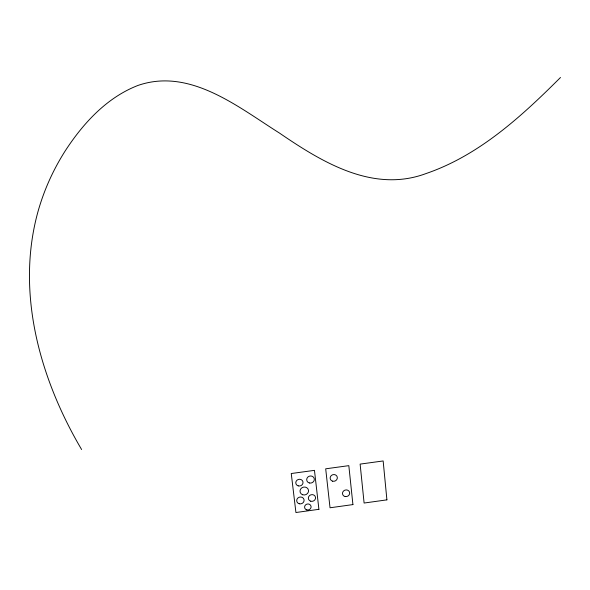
<?xml version="1.0" encoding="UTF-8"?>
<svg xmlns="http://www.w3.org/2000/svg" width="590" height="590" viewBox="0 0 590 590"><rect width="100%" height="100%" fill="white"/><g stroke="black" fill="none" stroke-linecap="round" stroke-linejoin="round"><path stroke-width="0.89" d="M560.5 77.482C521.523 116.378 479.161 155.332 426.135 173.519C372.998 193.358 321.875 162.058 279.313 132.964C238.006 106.974 189.951 67.467 137.979 85.439C106.702 97.542 83.057 123.421 65.158 150.988A235.838 229.753 -12.6 0 0 51.367 175.923A231.391 225.542 -11.6 0 0 37.907 211.906C15.598 292.854 40.017 379.053 81.612 449.521M318.91 509.318L295.929 512.518L291.254 473.527L314.463 470.355L318.91 509.318M352.923 504.59L330.031 507.776L325.695 468.814L348.823 465.65L352.923 504.59M386.907 499.863L364.104 503.034L360.121 464.109L383.153 460.952L386.907 499.863M309.381 482.989A3.85 3.555 -15.2 0 0 314.249 478.601A3.85 3.555 -15.2 0 0 307.914 477.008A3.85 3.555 -15.2 0 0 309.381 482.989M298.252 485.887A3.643 3.363 -14.2 0 0 302.965 481.846A3.643 3.363 -14.2 0 0 297.013 480.186A3.643 3.363 -14.2 0 0 298.252 485.887M302.67 494.752A4.3 3.96 -14.5 0 0 308.518 490.305A4.3 3.96 -14.5 0 0 301.66 487.952A4.3 3.96 -14.5 0 0 302.67 494.752M310.738 501.212A3.643 3.356 -15.1 0 0 315.51 497.237A3.643 3.356 -15.1 0 0 309.595 495.519A3.643 3.356 -15.1 0 0 310.738 501.212M299.263 503.772A3.724 3.429 -14.1 0 0 304.027 499.597A3.724 3.429 -14.1 0 0 297.906 497.99A3.724 3.429 -14.1 0 0 299.263 503.772M306.741 509.885A3.282 3.016 -14.6 0 0 311.055 506.323A3.282 3.016 -14.6 0 0 305.731 504.76A3.282 3.016 -14.6 0 0 306.741 509.885M345.187 496.566A3.636 3.341 -17.9 0 0 349.56 492.208A3.636 3.341 -17.9 0 0 343.513 491.027A3.636 3.341 -17.9 0 0 345.187 496.566M332.561 481.167A3.629 3.356 -17.2 0 0 337.281 477.133A3.629 3.356 -17.2 0 0 331.374 475.474A3.629 3.356 -17.2 0 0 332.561 481.167"/></g></svg>
